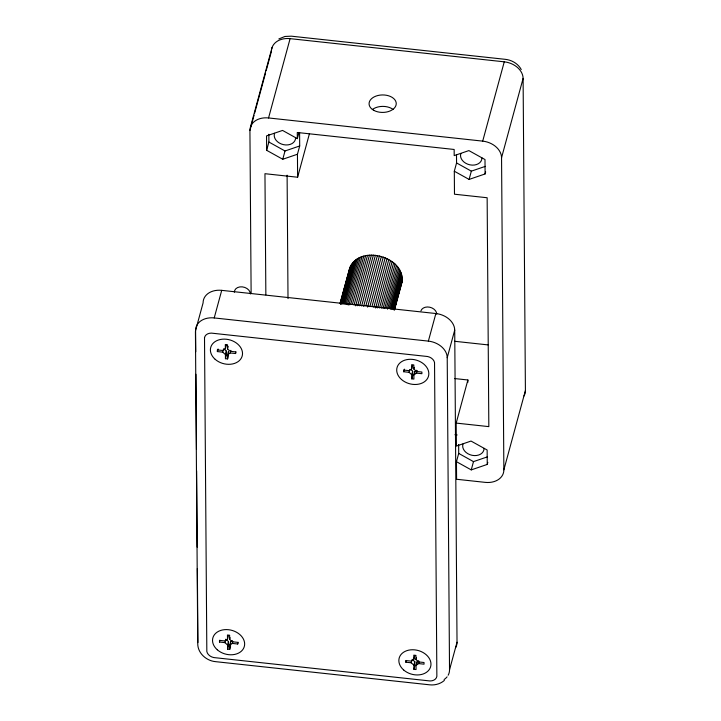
<?xml version="1.0" encoding="UTF-8"?>
<svg xmlns="http://www.w3.org/2000/svg" width="721" height="721" viewBox="0 0 721 721"><rect width="100%" height="100%" fill="white"/><g stroke="black" fill="none" stroke-linecap="round" stroke-linejoin="round"><path stroke-width="1.08" d="M400.534 286.426C412.006 257.127 354.876 241.021 348.856 271.682M250.538 126.788L272.078 47.487M195.751 351.803L195.589 330.47L203.088 302.892A19.025 14.339 15.2 0 1 221.717 290.356L435.872 313.527A19.025 14.339 15.2 0 1 454.717 330.119L457.024 642.231A19.025 14.339 15.2 0 1 455.636 647.647M251.124 293.276L249.926 130.492L254.053 115.279M254.648 113.107L265.571 72.911M266.157 70.739L271.475 51.182M195.589 330.47A19.025 14.339 15.2 0 1 214.218 317.934L221.717 290.356M249.926 130.492A19.025 14.339 15.2 0 1 268.554 117.956L290.103 38.646L504.258 61.826A19.025 14.339 15.2 0 1 523.104 78.418L525.411 390.53A19.025 14.339 15.2 0 1 524.023 395.946M299.594 132.592L299.693 145.966L297.449 154.24L282.758 159.26L266.644 150.31L268.897 142.037L268.834 134.277M228.287 356.327L227.593 358.914L225.448 358.688L225.421 354.525L222.726 352.154L217.372 351.569L218.075 348.991M222.726 352.154L223.429 349.568M217.372 351.569L217.354 349.91L222.708 350.487L225.367 348.694L226.304 345.251M225.421 354.525L226.349 351.073L223.663 348.703M227.593 358.914L227.557 354.75L230.215 352.966L235.569 353.542L235.56 351.875L230.206 351.298L227.512 348.928L228.215 346.341M225.448 358.688L226.385 355.237L226.349 351.073M227.557 354.75L228.494 351.307L228.512 353.389M282.758 159.26L285.011 150.986L299.693 145.966M230.215 352.966L230.918 350.379M235.569 353.542L236.037 351.821M266.644 150.31L266.536 135.899L282.551 130.429L297.331 138.63L299.017 132.43M265.851 294.871L264.958 173.698L297.611 177.231L309.417 133.773M230.432 646.8L229.729 649.387L227.584 649.152L227.557 644.989L224.862 642.618L219.508 642.041L219.977 640.32M224.862 642.618L225.565 640.032M219.508 642.041L219.499 640.374L224.853 640.951L227.503 639.167L228.44 635.715M227.557 644.989L228.494 641.546L225.799 639.176M229.729 649.387L229.693 645.223L232.36 643.429L237.714 644.006L237.696 642.348L232.342 641.762L229.648 639.392L230.116 637.67M227.584 649.152L228.521 645.701L228.494 641.546M229.693 645.223L230.63 641.771L232.405 640.581M232.36 643.429L232.829 641.708M237.714 644.006L238.182 642.285M339.988 303.559L349.928 267.221M340.366 302.928L348.558 272.763M340.339 303.541L350.586 265.824M341.177 301.243L342.051 298.007M344.106 290.473L344.98 287.237M345.566 285.083L346.45 281.848M347.621 277.54L348.495 274.304M340.537 304.352L351.37 264.49M341.177 304.154L352.299 263.21M341.934 304.037L353.353 262.011M342.826 303.992L354.534 260.885M343.827 304.028L355.832 259.848M344.944 304.154L357.237 258.902M346.161 304.388L358.743 258.055M347.468 304.713L360.347 257.298M348.865 305.145L362.041 256.658M350.631 304.613L363.808 256.126M352.461 304.19L365.637 255.703M354.056 304.956L367.521 255.387M355.687 305.839L369.449 255.198M357.652 305.758L371.414 255.117M359.644 305.803L373.406 255.162M361.645 305.965L375.407 255.315M363.645 306.236L377.407 255.595M365.926 305.551L379.399 255.982M367.602 307.128L381.364 256.487M369.837 306.659L383.302 257.1M372.018 306.299L385.194 257.812M373.857 307.128L387.033 258.632M375.632 308.038L388.808 259.551M377.633 307.975L390.512 260.569M379.543 307.993L392.125 261.66M381.355 308.101L393.648 262.841M383.076 308.273L395.072 264.093M384.681 308.516L396.388 265.418M386.465 307.741L397.586 266.797M387.538 309.174L398.659 268.23M389.07 308.498L399.605 269.708M390.169 308.93L400.416 271.222M391.142 309.399L401.092 272.763M392.251 308.804L401.624 274.322M392.927 309.291L402.003 275.891M393.459 309.787L402.237 277.459M394.126 309.192L402.327 279.027M394.675 307.975L396.433 301.513M397.019 299.35L400.236 287.499M394.36 309.66L402.264 280.568M394.441 310.102L402.048 282.091M458.646 444.496L458.709 453.41L456.456 461.683L471.246 469.894L487.252 464.423L487.144 450.003L471.029 441.063L456.348 446.083L456.177 423.092L488.829 426.625L487.144 197.743L454.482 194.21L454.311 171.219L456.564 162.946L456.501 155.141M416.594 370.279L414.818 371.468L413.881 374.92L413.908 379.084L411.772 378.849L411.736 374.686L409.05 372.315L403.697 371.739L404.4 369.152M409.05 372.315L409.753 369.729M403.697 371.739L403.679 370.071L409.032 370.648L411.691 368.864L412.619 365.412M411.736 374.686L412.673 371.243L410.655 369.458M413.881 374.92L416.54 373.127L421.893 373.703L421.884 372.045L416.531 371.459L413.836 369.089L414.305 367.368M411.772 378.849L412.709 375.398L412.673 371.243M416.54 373.127L417.243 370.54M454.311 171.219L469.092 179.421L471.345 171.147L485.35 166.362M448.147 675.235A19.025 14.339 15.2 0 0 449.525 669.818L447.218 357.706A19.025 14.339 15.2 0 0 428.373 341.114L435.872 313.527M456.456 461.683L456.591 479.267L485.233 482.367A19.025 14.339 15.2 0 0 503.862 469.831L501.555 157.719A19.025 14.339 15.2 0 0 482.709 141.127L504.258 61.826M469.092 179.421L485.098 173.95L485.666 171.886M447.218 357.706L454.717 330.119M501.555 157.719L523.104 78.418M456.177 423.092L467.893 379.985L454.536 378.543M418.73 660.742L416.954 661.941L416.017 665.384L416.053 669.548L413.908 669.313L413.881 665.159L411.186 662.788L405.833 662.202L406.302 660.481M411.186 662.788L411.889 660.202M405.833 662.202L405.815 660.544L411.168 661.121L413.827 659.327L414.764 655.876M413.881 665.159L414.818 661.707L412.124 659.336M416.017 665.384L418.685 663.599L424.038 664.176L424.02 662.509L418.667 661.932L415.972 659.562L416.441 657.84M413.908 669.313L414.845 665.871L414.818 661.707M418.685 663.599L419.144 661.869M471.246 469.894L473.49 461.62L487.495 456.835M487.252 464.423L487.811 462.35M449.525 669.818L457.024 642.231M503.862 469.831L525.411 390.53M444.352 680.444C440.378 683.932 434.889 685.41 429.671 684.824L215.66 661.662C206.413 660.914 197.59 653.145 197.743 643.492L195.436 331.39M278.847 38.934L284.939 36.465L291.329 36.176L505.34 59.338C511.829 60.023 518.12 63.7 521.247 69.522M268.554 117.956L482.709 141.127M454.554 341.276L488.045 344.899M214.218 317.934L428.373 341.114M226.385 355.237L228.521 355.471M454.951 434.727L457.177 434.961M228.521 645.701L230.666 645.935M456.564 162.946L471.345 171.147M268.897 142.037L285.011 150.986M458.709 453.41L473.49 461.62M413.836 369.089L413.8 364.934L411.655 364.7L411.691 368.864M415.972 659.562L415.936 655.398L413.791 655.164L413.827 659.327M227.512 348.928L227.476 344.764L225.331 344.53L225.367 348.694M229.648 639.392L229.611 635.237L227.466 635.003L227.503 639.167M485.098 173.95L484.999 159.539L468.884 150.59L454.194 155.61L454.158 149.472L297.286 132.493L297.331 138.63M467.893 379.985L467.902 382.238M414.818 371.468L414.836 373.55M416.954 661.941L416.972 664.023M297.449 154.24L297.611 177.231M287.102 175.176L288.012 298.593M230.63 641.771L230.648 643.853M195.914 374.262L196.472 449.48M196.626 470.813L197.194 547.158M197.347 568.481L197.896 642.582M447.074 676.83A19.025 14.339 15.2 0 1 444.118 679.524M234.352 292.239A8.156 6.147 15.2 0 1 242.337 286.868A8.156 6.147 15.2 0 1 250.412 293.979M420.938 310.814A8.156 6.147 15.2 0 1 429.707 307.2A8.156 6.147 15.2 0 1 436.737 314.14M271.619 49.298A19.025 14.339 15.2 0 1 290.103 38.646M372.324 109.556A13.591 8.742 -0.4 0 1 393.143 109.457M295.619 137.729A10.869 8.192 15.2 0 1 283.578 144.669A10.869 8.192 15.2 0 1 274.557 133.295M484.079 448.363A10.869 8.192 15.2 0 1 472.039 455.302A10.869 8.192 15.2 0 1 463.017 443.929M481.934 157.89A10.869 8.192 15.2 0 1 469.885 164.83A10.869 8.192 15.2 0 1 460.863 153.456M204.512 337.725L206.828 651.46A8.129 6.128 15.2 0 0 213.767 657.561L430.004 680.966A8.129 6.128 15.2 0 0 436.863 676.352L434.538 362.618A8.129 6.128 15.2 0 0 427.607 356.516L211.361 333.111A8.129 6.128 15.2 0 0 204.512 337.725M401.48 379.489A16.304 12.284 15.2 0 0 428.31 376.795A16.304 12.284 15.2 0 0 408.519 359.382A16.304 12.284 15.2 0 0 401.48 379.489M215.164 359.319A16.304 12.284 15.2 0 0 241.995 356.634A16.304 12.284 15.2 0 0 222.212 339.212A16.304 12.284 15.2 0 0 215.164 359.319M217.3 649.792A16.304 12.284 15.2 0 0 244.131 647.097A16.304 12.284 15.2 0 0 224.339 629.685A16.304 12.284 15.2 0 0 217.3 649.792M403.625 669.953A16.304 12.284 15.2 0 0 430.455 667.267A16.304 12.284 15.2 0 0 410.673 649.846A16.304 12.284 15.2 0 0 403.625 669.953M373.938 110.421A13.591 8.742 -0.4 0 0 396.045 105.131A13.591 8.742 -0.4 0 0 377.993 95.487A13.591 8.742 -0.4 0 0 373.938 110.421"/></g></svg>
